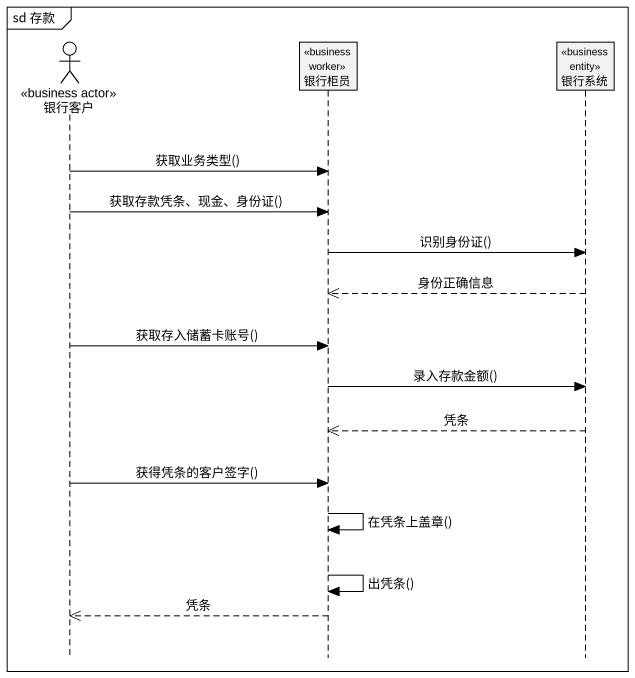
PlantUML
@startuml
mainframe sd 存款
hide footbox
actor 银行客户 <<business actor>>
participant 银行柜员 <<business worker>>
participant 银行系统 <<business entity>>

银行客户 -> 银行柜员 : 获取业务类型()
银行客户 -> 银行柜员 : 获取存款凭条、现金、身份证()
银行柜员 -> 银行系统 : 识别身份证()
银行系统 -->> 银行柜员 : 身份正确信息
银行客户 -> 银行柜员 : 获取存入储蓄卡账号()
银行柜员 -> 银行系统 : 录入存款金额()
银行系统 -->> 银行柜员 : 凭条
银行客户 -> 银行柜员 : 获得凭条的客户签字()
银行柜员 -> 银行柜员 : 在凭条上盖章()
银行柜员 -> 银行柜员 : 出凭条()
银行柜员 -->> 银行客户 : 凭条
@enduml
